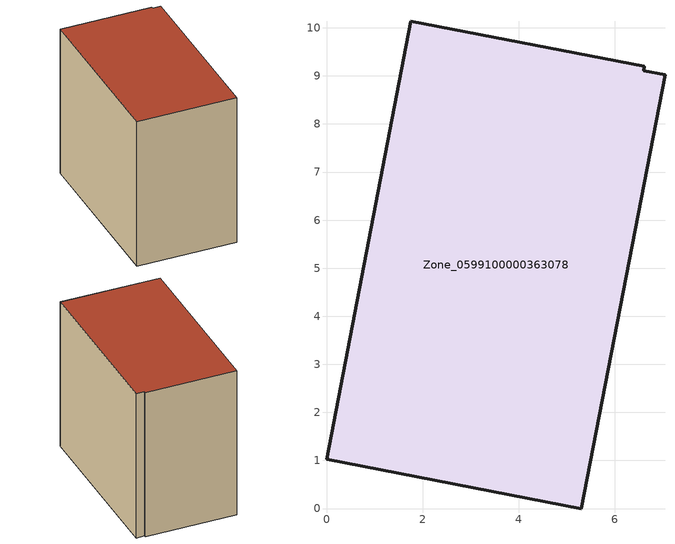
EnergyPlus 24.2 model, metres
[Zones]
Zone_0599100000363078
 floor ground (C_G): 0,1.02 1.75,10.13 6.61,9.2 6.6,9.11 7.04,9.03 5.3,0 z0
 wall outside (C_F): 1.75,10.13 0,1.02 5.3,0 7.04,9.03 6.6,9.11 6.61,9.2 1.75,10.13 z0:8.47
 roof outside (C_R): 0,1.02 5.3,0 7.04,9.03 6.6,9.11 6.61,9.2 1.75,10.13 z8.47
[BUILDING]
Pand.0599100000363078: North Axis=0; Terrain=City; Loads Convergence Tolerance Value=0.04; Temperature Convergence Tolerance Value=0.4; Solar Distribution=FullExterior; Maximum Number of Warmup Days=25; Minimum Number of Warmup Days=1
[Site:Location]
Rotterdam.The.Hague.AP_ZH_NLD Design_Conditions: Latitude=51.96; Longitude=4.45; Time Zone=1; Elevation=-4.5
[SITE:GROUNDTEMPERATURE:BUILDINGSURFACE]
18, 18, 18, 18, 18, 18, 18, 18, 18, 18, 18, 18
[MATERIAL] Thermal Absorptance=0.9; Solar Absorptance=0.7; Visible Absorptance=0.7
Name | Roughness | Thickness | Conductivity | Density | Specific Heat
G.TI.1992-2005 | MediumSmooth | 0.15 | 0.06 | 540 | 1210
F.TI.1992-2005 | Rough | 0.3 | 0.12 | 1920 | 840
R.TI.1992-2005 | MediumRough | 0.2 | 0.08 | 1500 | 1000
[CONSTRUCTION]
C_G: G.TI.1992-2005
C_F: F.TI.1992-2005
C_R: R.TI.1992-2005
[ZONE]
Zone_0599100000363078: Type=1; Multiplier=1; Ceiling Height=Autocalculate; Volume=Autocalculate; Floor Area=autocalculate; Part of Total Floor Area=Yes
[ZONEINFILTRATION:DESIGNFLOWRATE]
Infil_Zone_0599100000363078: Zone or ZoneList or Space or SpaceList=Zone_0599100000363078; Schedule=AlwaysOn; Design Flow Rate Calculation Method=Flow/Area; Flow Rate per Floor Area=0.0015; Constant Term Coefficient=1; Temperature Term Coefficient=0; Velocity Term Coefficient=0; Velocity Squared Term Coefficient=0
[HVACTEMPLATE:ZONE:IDEALLOADSAIRSYSTEM]
Zone_0599100000363078: Maximum Heating Supply Air Temperature=50; Minimum Cooling Supply Air Temperature=13; Maximum Heating Supply Air Humidity Ratio=0.0156; Minimum Cooling Supply Air Humidity Ratio=0.0077; Heating Limit=NoLimit; Cooling Limit=NoLimit; Dehumidification Control Type=ConstantSensibleHeatRatio; Cooling Sensible Heat Ratio=0.7; Dehumidification Setpoint=60; Humidification Control Type=None; Humidification Setpoint=30; Outdoor Air Method=None; Outdoor Air Flow Rate per Person=0.00944; Outdoor Air Flow Rate per Zone Floor Area=0; Outdoor Air Flow Rate per Zone=0; Demand Controlled Ventilation Type=None; Outdoor Air Economizer Type=NoEconomizer; Heat Recovery Type=None; Sensible Heat Recovery Effectiveness=0.7; Latent Heat Recovery Effectiveness=0.65
[ZONECONTROL:THERMOSTAT]
ThermostatControl_Zone_0599100000363078: Zone or ZoneList=Zone_0599100000363078; Control Type Schedule=DualSetpointControlType; Control 1=Thermostat_Zone_0599100000363078; Temperature Difference Between Cutout And Setpoint=0
[THERMOSTATSETPOINT:DUALSETPOINT]
Thermostat_Zone_0599100000363078: Heating Setpoint Temperature Schedule=HeatingSetpoint_Zone_0599100000363078; Cooling Setpoint Temperature Schedule=CoolingSetpoint_Zone_0599100000363078
[SCHEDULE:COMPACT]
HeatingSetpoint_Zone_0599100000363078: Through: 12/31, For: AllDays, Until: 24:00, 21
CoolingSetpoint_Zone_0599100000363078: Through: 12/31, For: AllDays, Until: 24:00, 24
DualSetpointControlType: Through: 12/31, For: AllDays, Until: 24:00, 4
AlwaysOn: Through: 12/31, For: AllDays, Until: 24:00, 1
